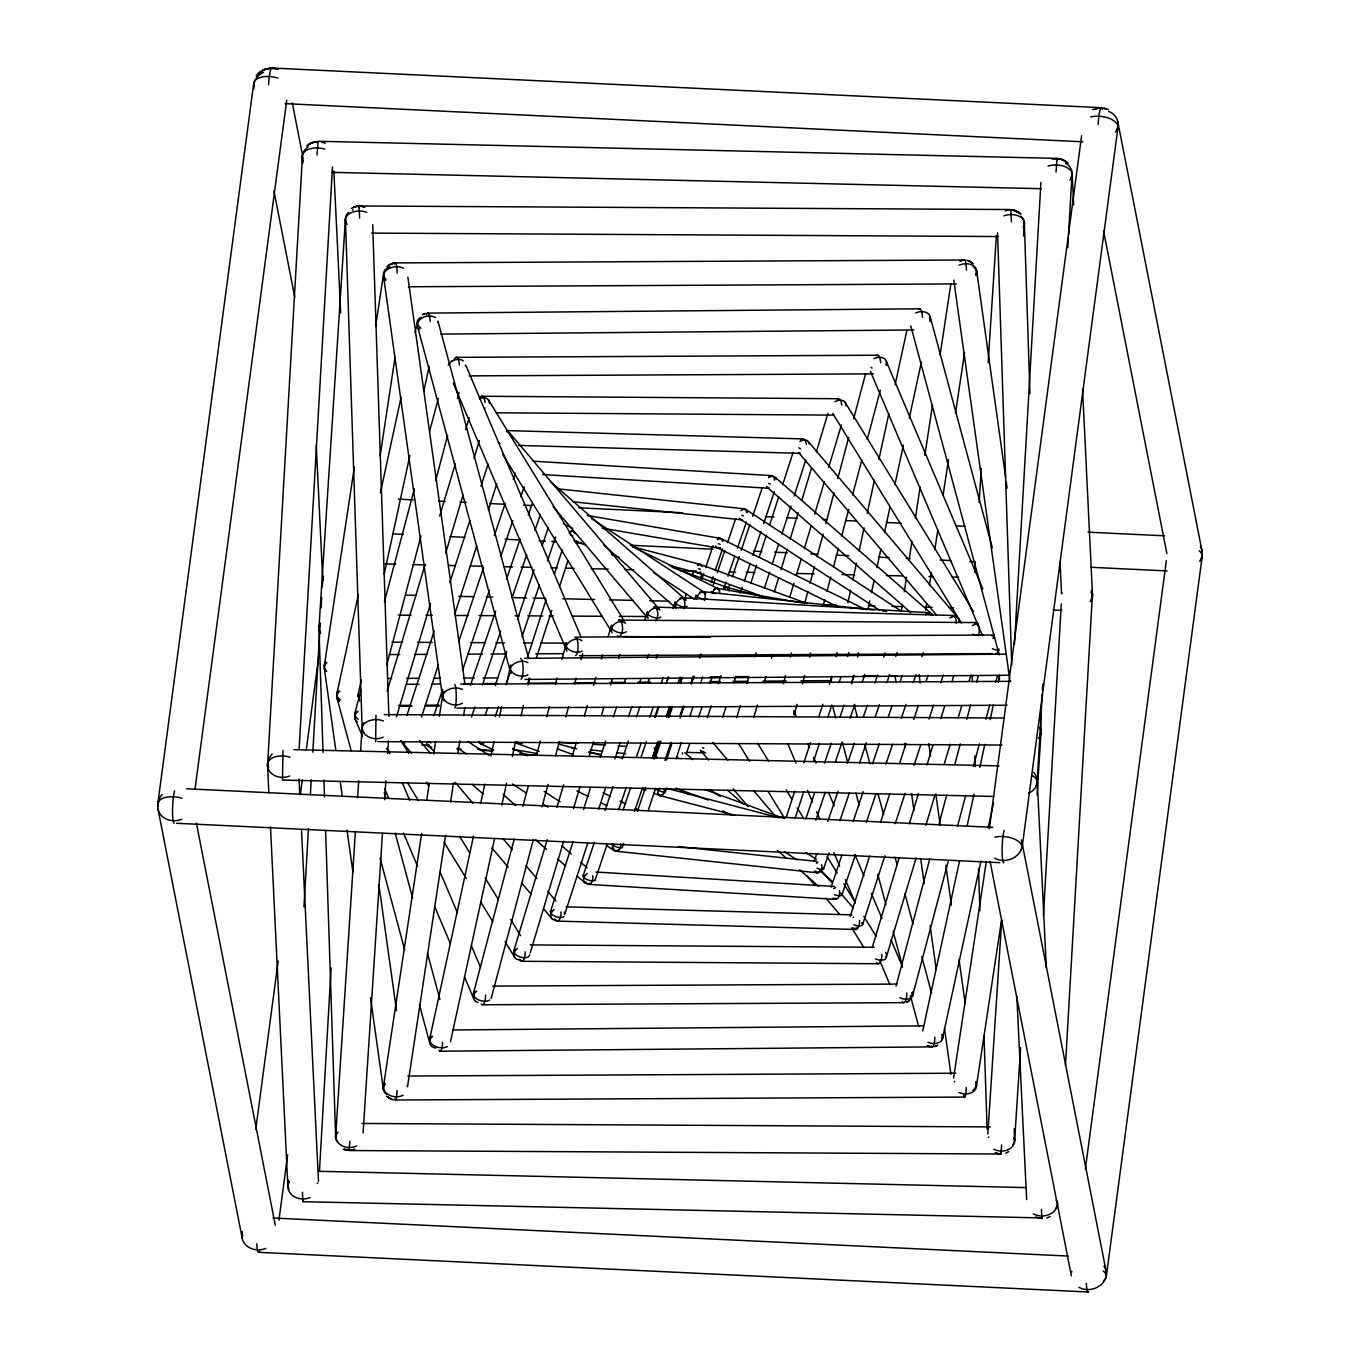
<?xml version="1.0" encoding="UTF-8"?>
<svg xmlns="http://www.w3.org/2000/svg" width="1360" height="1360" viewBox="0 0 1360 1360"><rect width="100%" height="100%" fill="white"/><g stroke="black" fill="none" stroke-linecap="round" stroke-linejoin="round"><path stroke-width="1.5" d="M302.447 1192.227L302.906 1201.679L1042.168 1217.931M1041.42 1209.278L1041.93 1218.713M349.809 1141.397L349.146 1150.526L1001.011 1154.028L1001.606 1144.967M317.016 155.091L318.121 141.27L1057.145 158.389L1063.027 159.749L1067.923 163.183M1056.006 172.142L1057.043 158.321L1057.383 159.902M267.597 764.983L302.413 156.944M299.098 749.632L332.469 167.008M287.946 1186.532L288.32 1180.191M303.96 906.882L308.465 828.495M310.403 794.597L311.253 779.756M312.817 752.216L320.229 622.982M321.079 608.158L321.691 597.567M322.286 586.959L322.779 578.493M319.464 1171.181L331.109 967.793M1014.458 644.317L1040.91 182.461M1037.221 781.507L1042.202 694.637M1042.44 690.404L1042.814 684.046M1067.804 247.605L1068.28 239.139M1068.535 234.906L1072.054 173.468M1043.426 915.45L1061.276 604.01M1065.475 1065.339L1092.403 595.017M345.406 219.3L318.92 628.133M355.402 831.47L335.631 1136.739M357.595 797.657L358.7 780.742M360.604 751.162L362.117 727.906M363.069 1132.897L382.466 833.357M974.559 572.39L975.256 561.799M979.098 502.486L981.291 468.588M988.142 362.678L996.387 235.586M1023.553 235.977L1024.369 223.261M1001.742 919.581L987.836 1134.002M1014.594 1140.7L1020.612 1047.693M384.642 799.748L385.866 780.827M387.634 753.508L388.45 740.911M1037 794.903L1041.08 731.867M358.768 207.264L359.04 205.904L359.635 218.229M282.948 750.516L282.489 780.062L993.854 796.467M303.314 1200.03L302.906 1201.679M157.811 803.624L253.708 83.368M195.041 788.851L286.739 100.181M255.731 1129.548L278.171 961.078M300.322 794.699L302.277 779.96M306.204 750.465L318.818 655.707M278.953 1220.09L287.657 1154.793M989.366 828.58L1081.608 135.711M1022.108 847.501L1118.005 127.245M1085.331 1169.26L1166.353 560.626M1106.292 1276.632L1202.189 556.376M383.35 1087.269L421.651 833.544M445.57 835.38L407.524 1086.742M450.619 801.822L453.475 782.935M457.895 753.576L459.799 740.979M463.59 715.802L464.865 707.421M901.459 610.623L902.411 604.333M904.315 591.753L906.525 577.065M909.058 560.286L911.897 541.399M915.382 518.33L920.125 486.863M948.498 459.442L943.109 495.04M955.451 413.287L964.631 352.444M324.292 665.992L354.382 466.905M375.615 326.485L383.537 274.091M380.137 455.889L395.029 357.391M426.734 800.054L429.267 783.292M433.704 753.984L435.608 741.421M439.416 716.295L442.595 695.368M924.868 455.413L932.484 405.161M940.1 354.909L950.895 283.73M925.65 610.198L926.602 603.925M929.458 585.072L931.362 572.509M934.864 549.491L937.72 530.638M953.581 1078.055L986.204 862.189M976.463 1085.909L1001.504 920.346M1010.667 210.12L1015.971 210.647L1020.935 214.098M429.607 1039.397L473.518 836.128M494.649 838.355L450.5 1041.76M501.823 805.137L506.583 783.071M512.363 756.364L515.457 741.982M521.101 715.87L523.345 705.483M527.833 684.726L529.227 678.3M336.787 694.127L358.377 594.456M380.392 492.83L401.098 397.188M415.021 332.945L417.724 320.484M357.663 696.609L361.284 679.864M384.2 574.09L409.853 455.6M423.776 391.357L429.199 366.316M480.658 803.267L484.84 784.057M490.926 756.024L494.037 741.642M499.392 716.992L501.619 706.724M506.464 684.437L510.527 665.754M830.807 681.632L831.725 677.348M836.196 656.71L837.097 652.562M847.892 602.718L850.612 590.138M852.839 579.887L856.46 563.142M859.129 550.817L864.11 527.85M867.221 513.434L874.446 480.08M878.917 459.442L888.845 413.627M895.118 384.693L906.831 330.582M851.717 683.859L853.519 675.563M857.548 656.999L858.466 652.715M867.884 609.246L869.72 600.797M871.488 592.62L874.208 580.04M876.877 567.715L880.957 548.896M884.527 532.406L889.95 507.365M894.863 484.653L903.448 445.06M909.262 418.2L921.434 361.998M922.726 1030.931L959.616 860.659M967.232 825.486L973.998 794.206M979.829 767.346L984.793 744.379M990.165 719.593L993.344 704.922M998.257 682.21L999.634 675.852M942.276 1039.516L980.968 860.948M988.125 827.849L993.548 802.791M355.028 712.606L361.012 690.013M384.438 601.732L414.375 488.801M429.624 431.307L438.328 398.463M386.648 665.397L420.954 536.044M435.659 480.607L447.627 435.438M457.436 398.48L459.068 392.326M473.688 992.375L514.267 839.035M522.92 806.361L528.343 785.978M536.469 755.412L540.26 741.149M546.754 716.686L549.457 706.503M555.407 684.08L557.039 677.96M561.918 659.617L566.236 643.314M542.045 806.939L547.995 784.448M555.577 755.82L559.351 741.506M565.845 716.975L568.548 706.758M574.515 684.267L576.13 678.13M581.009 659.719L582.624 653.599M491.147 998.546L533.375 839.596M783.377 683.808L785.553 675.597M790.449 657.118L791.537 653.004M804.61 603.721L807.874 591.413M810.05 583.202L814.402 566.763M817.122 556.512L823.123 533.919M825.843 523.651L834.003 492.847M837.811 478.482L848.708 437.41M853.604 418.931L865.589 373.762M794.308 714.629L797.028 704.361M802.468 683.825L804.644 675.614M809.54 657.135L810.628 653.021M823.157 605.812L824.789 599.641M826.965 591.43L830.773 577.065M833.51 566.797L838.406 548.318M841.67 535.993L848.742 509.303M852.567 494.938L861.815 460.02M867.255 439.501L880.328 390.218M896.036 986.153L929.798 858.857M939.046 823.956L946.679 795.209M954.839 764.405L960.279 743.869M966.824 719.236L970.632 704.871M976.616 682.278L978.248 676.124M912.407 996.438L948.345 860.931M957.61 826.03L965.77 795.226M973.386 766.479L979.387 743.903M985.915 719.253L989.723 704.888M995.707 682.295L997.356 676.141M387.141 691.237L425.102 564.485M445.655 553.129L463.131 494.785M473.96 458.558L479.383 440.453M513.706 951.303L547.196 839.664M556.937 807.194L563.635 784.856M572.152 756.449L576.419 742.237M584.324 715.853L587.367 705.704M593.453 685.406L595.901 677.28M601.375 659.022L602.582 654.959M608.073 636.684L611.116 626.535M530.247 952.816L563.72 841.177M573.461 808.707L580.159 786.386M589.288 755.939L593.555 741.727M601.46 715.343L603.908 707.217M610.606 684.896L612.425 678.81M618.511 658.512L619.735 654.449M736.61 717.723L740.265 705.551M746.963 683.23L748.799 677.144M754.885 656.846L756.092 652.783M774.367 591.889L778.617 577.677M781.065 569.568L787.151 549.27M790.194 539.121L798.099 512.737M801.754 500.548L811.495 468.078M816.374 451.843L827.934 413.27M753.763 717.213L757.418 705.041M764.099 682.72L765.935 676.617M771.409 658.359L772.633 654.296M789.684 597.465L793.934 583.253M796.365 575.144L801.244 558.909M804.287 548.76L810.985 526.422M814.64 514.25L824.381 481.78M828.631 467.568L841.415 424.949M872.202 947.665L898.977 858.347M909.33 823.854L918.459 793.407M926.993 764.983L933.079 744.685M940.984 718.301L944.639 706.129M951.949 681.768L953.768 675.682M886.295 957.304L916.13 857.837M925.871 825.367L935 794.92M944.129 764.473L950.215 744.175M958.137 717.791L961.775 705.619M969.085 681.258L970.921 675.172M439.688 515.95L455.311 463.913M465.596 429.709L469.217 417.656M396.474 716.839L430.559 603.415M406.946 715.309L434.214 630.887M449.786 582.641L469.931 520.336M480.964 486.149L488.104 464.049M421.498 717.009L438.396 664.751M454.614 614.499L476.697 546.159M488.393 509.966L496.825 483.837M546.074 599.845L527.306 657.781M554.472 573.886L562.224 549.916M527.816 684.471L529.754 678.47M536.214 658.495L551.752 610.555M550.358 911.982L573.087 841.636M583.474 809.472L590.614 787.355M600.355 757.214L605.557 741.132M613.343 717.009L616.59 706.962M624.376 682.839L625.685 678.81M644.504 620.517L647.105 612.476M564.927 913.699L587.656 843.336M598.689 809.166L605.829 787.049M614.924 758.914L620.109 742.832M628.558 716.703L631.805 706.656M639.591 682.533L640.9 678.504M647.394 658.41L648.686 654.381M691.152 684.097L693.736 676.107M699.567 658.138L700.859 654.143M656.863 789.973L665.091 792.71L666.434 788.698M676.124 758.727L681.292 742.764M689.707 716.788L692.937 706.809M707.37 717.774L711.246 705.755M718.352 683.723L720.936 675.716M750.703 583.525L756.568 565.369M759.186 557.294L766.36 535.109M769.624 525.011L778.753 496.757M782.68 484.653L793.118 452.37M722.687 717.247L725.951 707.166M733.771 682.941L735.726 676.889M764.405 588.183L769.573 572.169M772.174 564.162L778.634 544.136M781.864 534.123L790.908 506.09M794.138 496.077L805.766 460.02M850.187 916.368L869.669 856.052M880.702 821.882L889.797 793.747M899.538 763.589L906.032 743.495M913.818 719.372L918.374 705.296M926.16 681.173L928.098 675.155M862.801 924.103L884.884 855.746M895.271 823.582L905.012 793.441M914.107 765.289L920.601 745.195M929.033 719.066L933.589 704.99M940.729 682.89L943.33 674.849M559.521 586.585L567.953 560.609M684.403 599.59L686.358 593.538M692.24 575.382L693.549 571.336M655.469 717.315L658.733 707.217M666.587 683.009L668.542 676.957M700.57 578.085L701.879 574.039M666.536 760.019L671.721 744.039M680.136 718.063L684.029 706.078M700.689 682.839L702.644 676.838M786.233 817.309L794.733 791.078M803.879 762.824L810.424 742.645M818.924 716.414L822.834 704.31M829.379 684.131L831.997 676.056M795.209 817.989L803.709 791.758M813.518 761.498L819.4 743.325M827.9 717.094L831.827 704.99M839.018 682.805L840.973 676.736M847.518 656.557L848.827 652.528M433.993 715.241L442.68 689.384M458.711 641.648L483.565 567.698M494.377 535.551L505.189 503.387M513.281 479.264L515.321 473.246M462.485 670.429L489.447 590.206M500.803 556.393L512.839 520.591M520.846 496.723L524.195 486.778M485.129 715.53L487.815 707.523M495.21 685.542L506.617 651.576M517.361 619.599L534.106 569.721M542.147 545.768L548.182 527.816M495.193 716.669L498.542 706.707M505.92 684.743L510.612 670.786M521.985 636.854L539.444 584.919M547.519 560.932L555.577 536.945M582.998 876.18L594.354 842.367M605.047 810.526L613.071 786.658M622.421 758.812L628.439 740.911M636.531 716.822L639.914 706.775M648.023 682.652L649.366 678.64M656.132 658.529L657.475 654.517M673.013 608.294L675.036 602.259M595.187 879.852L607.342 843.676M618.834 809.506L626.263 787.389M636.395 757.248L641.138 743.189M649.825 717.332L653.157 707.37M661.181 683.502L663.187 677.535M701.726 579.581L703.732 573.597M705.738 567.596L713.116 545.632M652.12 758.438L657.492 742.458M666.196 716.499L669.562 706.503M711.144 582.692L713.167 576.708M715.173 570.724L722.551 548.743M637.449 811.257L645.507 787.287M655.554 757.333L660.926 741.353M668.984 717.4L672.333 707.404M680.374 683.451L682.397 677.45M648.21 810.373L655.605 788.409M664.989 760.444L671.024 742.475M679.745 716.516L683.094 706.537M691.152 682.567L693.158 676.583M728.331 588.676L729.674 584.664M732.377 576.623L739.143 556.529M741.166 550.494L749.955 524.365M752.658 516.324L762.11 488.189M686.307 753.712L689.69 743.665M698.462 717.536L701.845 707.489M709.954 683.383L711.977 677.348M740.248 593.232L742.254 587.265M744.26 581.298L750.278 563.397M752.947 555.441L760.971 531.556M763.64 523.6L774.333 491.776M805.749 819.077L814.47 793.118M824.534 763.164L831.249 743.189M839.97 717.23L843.999 705.245M851.377 683.281L854.046 675.291M815.847 820.199L825.248 792.234M835.312 762.28L842.01 742.305M850.068 718.352L854.76 704.378M862.138 682.397L864.824 674.407M831.13 887.145L841.823 855.321M853.179 821.508L863.192 791.673M872.559 763.827L879.274 743.835M888.063 717.706L892.109 705.636M900.218 681.53L902.241 675.495M841.976 894.795L855.491 854.607M866.303 822.443L875.772 794.308M885.904 764.167L892.602 744.209M901.289 718.352L905.964 704.429M913.308 682.55L915.994 674.594M921.995 656.693L923.338 652.715M470.407 685.355L495.669 611.116M506.549 579.088L520.149 539.07M528.326 515.066L532.406 503.064M471.529 716.975L474.929 706.979M482.409 684.964L500.786 630.938M512.38 596.853L526.711 554.71M534.905 530.621L540.362 514.573M623.169 809.812L630.666 787.746M640.917 757.639L646.374 741.591M654.568 717.502L657.968 707.506M666.128 683.485L668.168 677.484M694.705 599.454L696.065 595.442M623.628 843.387L622.268 847.382A5.627 1.36 18.8 0 1 616.624 846.991A5.627 1.36 18.8 0 1 611.575 843.846M634.508 811.376L642.668 787.355M652.885 757.35L658.325 741.336M666.502 717.298L669.902 707.268M678.096 683.196L680.153 677.161M653.922 759.084L660.059 741.03M668.253 716.941L671.67 706.911M679.847 682.839L681.224 678.81M713.252 584.647L715.292 578.646M717.332 572.645L724.812 550.63M727.532 542.623L735.692 518.619M665.975 758.557L671.415 742.543M680.272 716.533L683.672 706.52M691.832 682.516L693.872 676.515M725.917 582.284L723.86 588.319A4.386 3.417 -75.3 0 1 727.26 587.503A4.386 3.417 -75.3 0 1 729.181 590.886M727.957 576.266L734.791 556.206M737.511 548.182L746.385 522.087M814.181 861.492L816.901 853.468M827.815 821.406L838.032 791.35M847.569 763.3L854.386 743.257M863.243 717.196L867.34 705.177M874.837 683.128L877.557 675.121M883.694 657.084L885.054 653.072M823.514 868.955L828.971 852.924M839.868 820.862L849.405 792.795M859.639 762.739L866.456 742.696M875.313 716.652L879.393 704.633M886.89 682.584L889.627 674.56M895.747 656.523L897.124 652.528M711.28 591.702L715.207 593.64M375.683 741.642L375.972 715.258M268.753 758.693L272.136 753.933M159.273 798.473L162.112 794.478M1001.011 1154.028L1000.654 1152.583M256.343 76.024C261.103 69.105 270.436 66.538 278.205 69.513M307.02 146.268L309.842 143.463L317.186 141.508M256.445 75.854L260.712 71.893M907.29 1001.929L910.078 999.889M386.886 266.509L390.677 263.908L395.25 262.922L964.512 259.998M387.94 265.642L393.55 263.058M307.173 145.639L312.273 142.443L318.308 142.035M258.961 72.896L264.605 69.496L271.796 68L1101.379 107.695L1108.349 109.514M654.925 758.54L656.149 757.809M422.586 314.772L424.49 313.65M935.51 1046.35L937.414 1045.228M351.271 208.369L357.731 206.04M1005.856 1153.195L1008.729 1151.631M389.266 264.86L394.179 262.973M992.086 636.191L993.769 635.324M906.627 1002.184L908.922 1001.045M308.805 144.245L314.517 141.882M1046.877 1217.948L1050.158 1216.537M422.552 314.466L425.255 313.395M934.745 1046.605L937.448 1045.534M353.515 207.4L356.864 206.193M1005.312 210.97L1008.678 209.763M351.322 1150.237L354.688 1149.03M262.956 69.955L269.756 68.306M1092.539 109.667L1099.339 108.018M959.701 261.069L962.812 260.134M960.5 260.899L963.458 260.049M1005.958 210.375L1009.528 209.61M350.472 1150.39L354.042 1149.625M353.77 207.026L358.989 205.972L1010.803 209.542L1011.432 221.799M1052.113 159.086L1060.409 158.95L1066.835 162.214M1095.565 108.647L1101.821 107.882M427.482 313.123L919.717 308.805M440.708 334.101L913.852 329.97M524.535 658.359L1006.162 654.143M525.028 679.456L1008.78 675.223M406.385 684.301L419.118 684.182M431.851 684.08L440.334 683.995M463.675 683.791L472.158 683.723M482.766 683.621L497.624 683.502M527.323 683.23L557.022 682.975M574.005 682.822L595.221 682.635M610.079 682.516L624.92 682.38M637.653 682.278L650.386 682.159M709.784 681.632L720.392 681.547M733.125 681.428L747.983 681.309M762.841 681.173L786.165 680.969M801.023 680.833L830.722 680.578M398.395 705.466L411.128 705.347M425.986 705.228L438.702 705.109M452.523 1029.979L923.542 1025.848M440.283 1051.195L932.518 1046.877M408.391 286.756L956.42 283.934M456.161 357.34L877.421 355.232M469.183 375.887L873.511 373.864M576.929 637.092L993.956 635.001M389.113 654.568L399.738 654.5M414.613 654.432L427.346 654.364M467.704 654.16L482.579 654.075M491.079 654.041L505.954 653.956M535.687 653.803L563.295 653.667M579.377 655.707L992.171 653.633M387.396 678.47L391.646 678.453M406.521 678.368L419.254 678.3M434.129 678.232L440.504 678.198M463.862 678.079L474.487 678.028M482.987 677.977L497.845 677.892M710.26 676.804L720.885 676.753M735.76 676.668L748.493 676.617M863.209 676.022L878.067 675.937M888.692 675.886L897.192 675.852M460.683 684.165L1010.837 681.343M399.381 706.214L412.012 706.146M424.626 706.078L439.365 706.01M456.841 708.084L1006.995 705.245M492.83 986.102L897.158 984.079M482.579 1004.768L903.839 1002.66M407.813 1076.032L955.842 1073.227M395.488 1100.002L964.75 1097.078M371.671 233.104L998.07 236.538M398.327 615.162L411.077 615.23M425.935 615.298L432.31 615.332M455.651 615.468L468.401 615.536M479.009 615.604L493.867 615.672M515.1 615.791L519.35 615.825M527.85 615.859L542.708 615.944M549.083 615.978L553.316 615.995M572.424 616.114L602.157 616.267M619.14 616.369L646.748 616.522M391.935 642.192L402.56 642.243M417.418 642.328L432.276 642.413M470.492 642.617L485.35 642.702M495.975 642.753L504.458 642.804M523.566 642.906L532.066 642.957M540.566 643.008L566.032 643.144M384.2 714.612L1004.156 718.012M377.808 741.642L1002.014 745.059M361.964 1123.462L990.42 1126.913M481.678 396.253L838.338 398.718M496.366 412.794L834.088 415.123M619.089 620.092L975.749 622.557M623.305 636.565L710.362 637.16M530.162 944.911L874.089 947.274M521.662 961.282L878.322 963.747M332.18 172.346L1041.42 188.7M385.254 563.975L395.862 564.213M412.862 564.621L425.595 564.91M448.953 565.437L455.328 565.59M470.186 565.93L482.936 566.236M504.169 566.712L512.669 566.916M521.152 567.103L531.777 567.358M550.885 567.8L557.26 567.936M565.743 568.14L574.243 568.327M591.226 568.718L608.226 569.109M625.209 569.517L633.709 569.704M680.425 570.775L695.283 571.132M729.266 571.914L735.624 572.05M746.249 572.305L754.749 572.492M797.215 573.478L814.198 573.869M841.806 574.498L854.539 574.804M886.397 575.535L903.38 575.926M928.863 576.504L933.113 576.606M952.221 577.048L958.596 577.201M405.62 595.136L416.245 595.374M458.711 596.36L473.569 596.7M486.319 596.989L492.694 597.142M511.802 597.584L526.66 597.924M533.035 598.06L545.768 598.366M562.768 598.757L594.609 599.488M609.484 599.828L632.842 600.372M649.825 600.763L668.933 601.205M823.956 604.775L836.689 605.064M868.547 605.812L874.922 605.948M891.905 606.339L902.53 606.594M925.888 607.121L932.246 607.274M949.246 607.665L953.496 607.767M1053.286 610.062L1061.786 610.266M293.964 749.649L998.971 765.901M318.58 1171.283L1025.695 1187.586M506.515 430.576L802.927 438.906M518.738 445.417L800.326 453.339M654.296 607.104L952.833 615.485M421.906 744.923L428.213 745.093M686.8 752.369L705.704 752.896M565.947 906.848L851.87 914.872M557.073 921.094L855.61 929.475M285.175 103.632L1082.934 141.797M398.412 499.154L413.27 499.868M438.719 501.092L445.094 501.398M459.935 502.095L466.31 502.401M489.651 503.523L504.492 504.237M523.6 505.155L532.083 505.546M578.765 507.79L682.72 512.771M765.476 516.715L773.959 517.123M786.692 517.735L797.3 518.245M822.749 519.469L826.999 519.673M846.09 520.574L856.698 521.084M886.414 522.512L901.255 523.226M956.42 525.861L964.903 526.269M1087.966 532.151L1164.347 535.806M392.7 533.868L403.308 534.378M449.99 536.605L464.848 537.319M505.155 539.24L520.013 539.954M539.104 540.872L545.462 541.178M551.837 541.484L556.07 541.688M575.178 542.606L581.536 542.895M630.343 545.241L713.082 549.202M753.389 551.123L761.889 551.531M774.605 552.143L787.338 552.755M810.679 553.877L817.054 554.183M836.145 555.084L848.878 555.696M878.577 557.124L889.185 557.634M906.151 558.433L910.401 558.637M940.1 560.065L950.708 560.575M969.816 561.493L974.049 561.697M1090.754 567.273L1167.135 570.928M186.507 788.766L992.749 827.356M176.562 823.276L999.77 862.665M272.816 1217.999L1068.467 1256.079M258.621 1252.305L1088.204 1292M533.035 461.176L771.392 475.626M542.606 474.555L768.315 488.223M681.632 597.72L928.421 612.68M559.113 742.254L578.102 743.393M592.858 744.294L605.523 745.059M618.171 745.824L626.62 746.334M654.041 748L658.257 748.255M456.892 748.85L461.108 749.105M480.097 750.261L492.745 751.026M595.901 872.032L834.258 886.465M588.608 884.374L835.397 899.334M557.209 488.767L743.818 508.759M572.611 501.738L742.356 519.928M702.151 591.583L874.038 610.011M882.436 610.895L886.618 611.354M571.268 747.813L575.45 748.255M590.138 749.836L602.701 751.179M617.389 752.743L625.77 753.644M653.021 756.568L657.22 757.01M477.564 749.105L492.235 750.669M519.503 753.593L536.265 755.378M678.436 846.6L816.799 861.407M616.182 851.241L817.445 872.814M587.452 515.508L720.12 538.322M602.327 528.139L718.25 548.08M716.89 588.268L803.726 603.194M589.05 752.352L601.477 754.494M615.978 756.993L622.2 758.064M512.601 749.292L537.455 753.559M1058.284 158.712L1063.571 160.055L1067.77 162.979M1035.419 1216.979L1040.689 1218.322M632.111 546.618L700.111 564.417M574.464 540.566L578.459 541.62M669.222 565.386L697.935 572.9M726.801 587.333L767.261 597.924M558.518 744.056L576.725 748.816M588.863 751.995L601.001 755.174M515.865 741.948L521.934 743.529M666.111 788.154L779.416 817.836M659.889 795.583L734.74 815.184M1012.418 209.661L1020.561 213.843M360.604 206.074L364.157 207.111M995.843 1152.889L999.396 1153.926M347.582 1150.339L344.046 1149.319L348.925 1149.778M720.12 544.238L718.437 543.694M700.434 569.313L698.394 568.667M572.985 535.942L570.639 535.194M1013.268 209.746L1018.98 212.534M361.471 206.176L364.786 207.213M995.214 1152.787L998.529 1153.824M343.417 1149.217L346.732 1150.254M966.739 260.134L972.315 262.922M393.261 1099.866L387.685 1097.078M321.419 141.916L325.176 143.208M927.316 1045.67L930.036 1046.639M700.315 564.485L807.024 603.449M697.731 572.832L764.915 597.363M672.01 567.324L726.988 587.401A4.386 2.737 -69.9 0 1 728.671 590.393M574.209 540.889L585.99 545.19M611.507 554.506L619.361 557.379M704.752 789.514L783.802 818.38M676.481 788.477L708.101 800.02M557.532 748.918L573.342 754.698M515.44 742.832L539.155 751.502M641.903 789.021L645.847 790.466M653.752 793.356L659.685 795.515M1104.405 108.256L1106.683 109.106M274.805 68.561L277.1 69.394M927.316 1045.483L929.288 1046.316M717.349 547.791L838.355 607.07M721.004 538.594L866.286 609.909M632.944 546.89L717.774 588.54A4.964 3.604 -80.2 0 1 719.542 593.538M563.295 523.702L572.713 528.326M676.158 788.12L689.35 794.597M723.282 811.257L730.83 814.946M512.567 748.34L527.646 755.752M603.058 792.778L610.606 796.467M620.024 801.108L625.685 803.879M635.12 808.503L638.877 810.356M480.624 743.665L493.816 750.142M576.776 790.857L588.081 796.416M601.29 802.893L606.934 805.664M969.017 260.933L973.403 263.755M390.983 1099.067L386.597 1096.245M722.534 811.002L727.855 814.453M709.767 789.599L720.358 796.518M746.555 509.932L900.83 610.844M739.619 518.738L879.699 610.385M591.413 518.534L704.888 592.773M653.616 572.577L694.399 599.267M805.97 852.55L816.408 859.401M467.891 741.506L489.175 755.412M544.136 791.384L560.099 801.822M457.402 748L466.276 753.797M512.38 783.955L526.558 793.237M542.521 803.675L547.842 807.16M606.339 845.427L613.445 850.068M784.567 851.768L796.977 859.945M969.034 260.831L971.023 262.174M388.977 1097.826L390.966 1099.169M819.672 870.468L832.371 881.467M775.319 477.377L932.348 614.431M766.496 486.608L910.826 612.595M550.732 481.797L685.542 599.488M603.772 545.02L675.138 607.325M777.223 850.221L786.794 858.585M799.561 869.72L818.703 886.431M503.098 794.478L515.78 805.562M561.782 845.699L571.302 854.012M580.822 862.325L587.163 867.85M427.652 745.569L433.993 751.111M472.073 784.329L483.174 794.019M535.517 839.698L546.618 849.405M557.719 859.095L565.641 866.014M576.759 875.704L584.681 882.623M684.862 752.675L692.784 759.645M727.651 790.296L743.512 804.236M808.163 441.422L958.069 618.001M798.575 452.506L936.207 614.635M509.626 433.024L659.549 609.603M553.18 506.702L647.224 617.474M712.776 742.526L727.77 760.189M753.661 790.687L775.472 816.374M821.797 870.944L831.351 882.181M840.888 893.418L853.145 907.868M700.451 750.397L708.628 760.036M733.159 788.919L748.153 806.582M806.752 875.619L814.929 885.241M825.843 898.076L839.46 914.141M419.696 740.554L430.593 753.389M455.124 782.289L472.855 803.165M502.826 838.474L512.363 849.711M525.997 865.759L536.894 878.611M547.808 891.446L555.985 901.085M401.931 741.999L411.468 753.236M491.878 847.96L508.232 867.221M521.849 883.269L531.386 894.506M543.66 908.956L551.837 918.578M1033.787 772.361L1035.453 775.064M973.505 611.524L845.002 402.169M832.745 413.474L961.35 622.948M827.135 856.664L837.148 872.95M843.829 883.813L854.964 901.901M863.855 916.385L876.095 936.292M738.633 743.58L749.598 761.413M768.247 791.724L784.686 818.482M488.342 399.704L624.648 621.741M502.69 454.376L611.286 631.278M400.911 740.707L408.663 753.338M426.394 782.221L428.621 785.842M459.646 836.383L469.608 852.635M485.129 877.897L498.423 899.572M510.612 919.428L520.591 935.663M386.444 748.442L388.671 752.046M407.507 782.731L418.591 800.785M444.074 842.299L466.242 878.407M480.641 901.867L492.83 921.74M505.019 941.596L514.998 957.831M757.537 743.121L768.57 761.141M786.216 789.956L791.741 798.966M797.249 807.959L803.879 818.771M851.819 927.911L863.94 947.699M886.414 361.624L982.821 588.931M870.417 371.331L982.464 635.562M793.849 710.668L796.314 716.499M807.857 743.699L809.506 747.592M813.62 757.299L816.102 763.13M828.461 792.268L834.224 805.868M854.828 854.437L863.889 875.823M871.301 893.299L882.011 918.561M891.072 939.93L902.615 967.13M787.729 743.699L795.974 763.13M807.517 790.33L812.447 801.992M816.578 811.699L819.876 819.468M833.884 852.499L839.647 866.099M845.41 879.699L855.304 903.006M880.022 961.299L889.916 984.606M465.97 365.67L581.332 637.67M453.271 383.163L566.151 649.332M388.246 749.7L389.895 753.576M402.254 782.731L409.666 800.207M440.147 872.1L457.453 912.9M471.461 945.914L480.522 967.3M354.943 718.607L362.355 736.083M384.608 788.545L388.722 798.269M403.546 833.238L417.554 866.269M434.86 907.052L450.517 943.976M464.525 977.007L473.586 998.376M930.24 316.88L992.29 547.757M910.792 325.924L999.209 654.857M854.097 704.82L857.378 717.009M865.028 745.45L869.941 763.725M878.118 794.189L883.575 814.504M895.05 857.157L897.226 865.283M904.876 893.707L913.07 924.171M921.791 956.675L931.617 993.225M832.473 705.721L835.737 717.893M842.299 742.271L847.756 762.586M855.933 793.05L859.214 805.239M877.778 874.293L885.972 904.757M893.061 931.158L901.799 963.662M910.537 996.149L918.714 1026.613M438.005 321.198L528.632 658.342M417.452 326.145L510.272 671.415M358.054 694.926L359.686 701.012M384.251 792.404L385.883 798.507M395.165 833.034L412.641 898.025M427.38 952.867L439.943 999.583M336.957 697.833L351.152 750.652M380.086 858.296L404.651 949.688M419.39 1004.53L429.76 1043.12M885.819 952.306L886.346 954.329M1117.784 121.72L1201.985 550.851M1103.521 230.673L1166.863 553.554M1021.904 841.993L1106.088 1271.107M990.063 861.356L1071.391 1275.901M292.281 102.85L302.515 154.938M273.938 190.961L294.78 297.211M196.401 823.106L275.281 1225.156M158.015 809.149L242.216 1238.28M976.548 270.062L1005.652 477.547M1006.23 481.746L1007.114 488.019M953.768 280.126L1009.902 680.442M919.088 674.543L920.261 682.924M928.778 743.699L930.546 756.279M935.833 794.002L940.236 825.435M945.829 865.266L951.405 905.08M959.038 959.565L965.209 1003.578M895.118 676.226L896.002 682.516M904.519 743.291L905.114 747.49M911.574 793.594L913.92 810.356M920.686 858.568L924.205 883.711M930.087 925.633L936.258 969.646M944.486 1028.33L950.946 1074.434M407.881 277.168L464.882 683.774M383.622 276.777L442.68 698.037M378.896 884.952L396.542 1010.701M324.377 668.678L335.835 750.414M340.255 781.847L342.312 796.518M347.004 830.059L352.886 871.981M370.515 997.73L383.452 1089.938M564.298 912.101L564.519 914.192M1072.122 173.213L1073.669 204.986M1082.56 389.283L1092.488 594.762M1060.035 561.884L1061.565 593.657M1037.306 781.252L1046.316 967.674M1016.821 996.234L1026.647 1199.588M333.863 171.003L340.714 312.936M302.328 157.182L302.634 163.54M316.251 445.281L322.694 578.748M299.047 779.042L299.761 793.883M301.495 829.889L318.478 1181.534M267.512 765.238L268.838 792.778M270.47 826.676L287.878 1186.787M1024.301 221.918L1029.945 393.567M1040.451 713.558L1041.012 730.507M997.543 232.713L1011.755 665.023M999.277 675.24L999.43 679.473M1014.186 1128.749L1014.526 1139.34M972.179 675.444L972.4 681.802M974.831 755.973L975.171 766.564M978.52 868.292L979.914 910.673M984.011 1035.708L987.088 1128.953M372.708 224.689L388.858 716.346M345.474 220.66L362.185 729.266M318.988 629.493L323.034 752.403M323.935 779.943L324.496 796.909M325.601 830.807L335.699 1138.082M1103.98 1266.211A17.493 14.926 -11.1 0 1 1100.699 1284.996A17.493 14.926 -11.1 0 1 1078.905 1287.325M1088.765 1291.524A17.493 2.533 -87.4 0 1 1086.351 1283.33M1103.266 1270.988A17.493 8.755 7.6 0 1 1103.827 1280.559M1071.595 1272.45A17.493 8.755 7.6 0 1 1071.867 1271.226M1021.309 839.936A17.493 14.926 -11.1 0 1 1015.07 856.97A17.493 14.926 -11.1 0 1 994.721 858.194M994.925 837.182A17.493 8.755 7.6 0 1 1015.733 839.681A17.493 8.755 7.6 0 1 1020.765 850.425M1003.833 862.869A17.493 2.533 -87.4 0 1 1002.099 849.694A17.493 2.533 -87.4 0 1 1004.105 830.484M265.88 1248.412A17.493 14.926 -11.1 0 1 248.336 1247.018A17.493 14.926 -11.1 0 1 242.267 1232.942M242.845 1235.934A17.493 8.755 7.6 0 1 242.284 1231.531M259.573 1251.064A17.493 2.533 -87.4 0 1 256.768 1243.737M181.696 819.281A17.493 14.926 -11.1 0 1 162.333 816.51A17.493 14.926 -11.1 0 1 159.664 799.697M158.304 806.174A17.493 8.755 7.6 0 1 163.863 797.895A17.493 8.755 7.6 0 1 181.917 798.269M174.25 823.174A17.493 2.533 -87.3 0 1 172.516 810.101A17.493 2.533 -87.3 0 1 174.556 790.772M253.912 88.893A17.493 14.926 -11.1 0 1 263.398 72.386M254.541 86.547A17.493 8.755 7.6 0 1 259.301 77.809A17.493 8.755 7.6 0 1 277.797 78.013M268.566 84.796A17.493 2.516 -87.2 0 1 272.646 68.833M1200.455 546.873A17.493 14.926 -11.1 0 1 1199.724 561.272M1199.163 550.732A17.493 8.755 7.6 0 1 1200.846 559.3M1108.553 111.384A17.493 14.926 -11.1 0 1 1115.54 132.141M1090.822 116.909A17.493 8.755 7.6 0 1 1111.63 119.425A17.493 8.755 7.6 0 1 1116.645 130.169M1098.149 124.508A17.493 2.516 -87.2 0 1 1102.518 109.48M1057.553 1204.62A15.419 12.665 -2.8 0 1 1033.277 1213.766M1035.776 776.05A15.419 12.665 -2.8 0 1 1028.585 793.084M309.978 1197.582A15.419 12.665 -2.8 0 1 292.621 1195.593A15.419 12.665 -2.8 0 1 289.136 1181.483M289.612 776.033A15.419 12.665 -2.8 0 1 271.864 773.738A15.419 12.665 -2.8 0 1 269.246 759.101M322.898 580.533A15.419 12.665 -2.8 0 1 322.983 576.028A15.419 8.755 3.3 0 0 322.915 579.122M303.416 161.585A15.419 12.665 -2.8 0 1 308.244 146.846M1091.4 590.376A15.419 12.665 -2.8 0 1 1090.227 601.681M1065.696 163.285A15.419 12.665 -2.8 0 1 1069.861 180.132M1031.679 775.37A15.419 8.755 3.3 0 1 1035.606 786.301M1048.067 166.141A15.419 8.755 3.3 0 1 1066.495 167.331A15.419 8.755 3.3 0 1 1070.898 177.701M302.787 158.185A15.419 8.755 3.3 0 1 308.193 149.43A15.419 8.755 3.3 0 1 324.768 149.158M268.634 767.448A15.419 8.755 3.3 0 1 272.527 757.86A15.419 8.755 3.3 0 1 289.935 757.197M1056.091 1200.013A15.419 8.755 3.3 0 1 1055.972 1207.85M1090.924 591.957A15.419 8.755 3.3 0 1 1091.247 599.25M1061.786 593.657A15.419 8.755 3.3 0 1 1061.956 593.045M289 1188.997A15.419 8.755 3.3 0 1 289.102 1182.299M317.118 1182.962A15.419 8.755 3.3 0 1 317.56 1183.557M1013.999 1137.708A13.6 10.574 3.7 0 1 1009.307 1149.098A13.6 10.574 3.7 0 1 993.837 1149.302M1039.771 727.447A13.6 10.574 3.7 0 1 1038.479 738.174M356.711 1145.953A13.6 10.574 3.7 0 1 340.459 1144.814A13.6 10.574 3.7 0 1 336.787 1132.353M383.197 737.12A13.6 10.574 3.7 0 1 366.571 735.726A13.6 10.574 3.7 0 1 363.681 722.857M320.671 633.233A13.6 10.574 3.7 0 1 320.076 623.747M347.157 224.4A13.6 10.574 3.7 0 1 348.602 212.415M352.308 210.103A13.6 10.574 3.7 0 1 353.175 209.78M1020.935 216.274A13.6 10.574 3.7 0 1 1023.213 227.647M1039.669 727.634A13.6 8.517 -1.9 0 1 1039.635 735.25M1003.884 215.883A13.6 8.517 -1.9 0 1 1019.711 216.478A13.6 8.517 -1.9 0 1 1023.332 226.1M346.086 222.428A13.6 8.517 -1.9 0 1 350.863 212.84A13.6 8.517 -1.9 0 1 366.758 212.364M363.987 732.666A13.6 8.517 -1.9 0 1 366.452 722.041A13.6 8.517 -1.9 0 1 383.469 720.97M1013.914 1137.572A13.6 8.517 -1.9 0 1 1012.69 1144.627M988.465 1137.47A13.6 8.517 -1.9 0 1 988.873 1136.909M320.331 632.366A13.6 8.517 -1.9 0 1 320.365 624.75M338.028 1141.992A13.6 8.517 -1.9 0 1 338.062 1132.285M975.698 1082.798A11.985 8.687 8.6 0 1 972.417 1092.25A11.985 8.687 8.6 0 1 958.902 1092.42M403.155 1095.174A11.985 8.687 8.6 0 1 387.855 1094.358A11.985 8.687 8.6 0 1 384.778 1083.172M462.383 703.273A11.985 8.687 8.6 0 1 447.1 702.457A11.985 8.687 8.6 0 1 444.006 691.271M326.723 671.398A11.985 8.687 8.6 0 1 325.72 661.912M385.951 279.48A11.985 8.687 8.6 0 1 389.674 266.832M973.097 266.322A11.985 8.687 8.6 0 1 975.919 275.74M959.208 265.166A11.985 8.075 -8 0 1 972.706 265.319A11.985 8.075 -8 0 1 975.8 274.091M454.818 684.403A11.985 1.734 89.7 0 1 456.263 696.456A11.985 1.734 89.7 0 1 454.835 707.999M385.764 280.347A11.985 8.075 -8 0 1 387.498 269.433A11.985 8.075 -8 0 1 403.444 268.243M443.938 700.689A11.985 8.075 -8 0 1 447.219 690.285A11.985 8.075 -8 0 1 462.502 689.52M964.155 260.474A11.985 1.734 89.7 0 1 966.433 270.13M394.655 264.027A11.985 1.734 89.7 0 1 397.171 273.054M975.8 1081.591A11.985 8.075 -8 0 1 972.808 1090.346M954.193 1081.88A11.985 8.075 -8 0 1 954.652 1081.353M397.001 1090.482A11.985 1.734 89.7 0 1 394.621 1098.999M966.263 1087.558A11.985 1.734 89.7 0 1 963.679 1095.259M325.635 671.33A11.985 8.075 -8 0 1 326.808 662.507M386.682 1094.324A11.985 8.075 -8 0 1 385.373 1084.277M406.98 1085.586A11.985 8.075 -8 0 1 407.116 1086.147M941.766 1034.518A10.574 7.004 12.2 0 1 939.641 1042.219A10.574 7.004 12.2 0 1 927.928 1042.253M1009.834 671.075A10.574 7.004 12.2 0 1 1008.44 670.565M447.406 1046.537A10.574 7.004 12.2 0 1 433.789 1045.568A10.574 7.004 12.2 0 1 430.882 1036.15M527.918 674.832A10.574 7.004 12.2 0 1 514.59 674.05A10.574 7.004 12.2 0 1 511.037 664.87M340.391 699.907A10.574 7.004 12.2 0 1 338.062 690.88M420.903 328.219A10.574 7.004 12.2 0 1 421.481 317.254M929.458 317.543A10.574 7.004 12.2 0 1 930.291 321.606M915.569 313.021A10.574 7.497 -15 0 1 926.976 312.834A10.574 7.497 -15 0 1 929.73 320.705M520.659 658.41A10.574 2.55 89.5 0 1 523.09 668.287A10.574 2.55 89.5 0 1 521.152 679.286M438.09 321.725A10.574 7.497 -15 0 1 438.107 322.813M419.458 329.358A10.574 7.497 -15 0 1 421.141 318.631A10.574 7.497 -15 0 1 435.523 317.628M511.122 673.387A10.574 7.497 -15 0 1 514.539 663.493A10.574 7.497 -15 0 1 527.816 662.575M919.003 309.434A10.574 2.55 89.5 0 1 922.454 317.203M426.292 314.738A10.574 2.55 89.5 0 1 430.219 321.521M942.633 1034.382A10.574 7.497 -15 0 1 941.766 1038.207M442.578 1042.236A10.574 2.55 89.5 0 1 439.025 1050.209M934.83 1037.17A10.574 2.55 89.5 0 1 931.26 1045.908M339.439 701.42A10.574 7.497 -15 0 1 339.813 690.965M435.795 1048.152A10.574 7.497 -15 0 1 432.616 1036.252M911.999 992.46A9.316 5.508 14.9 0 1 910.078 998.444A9.316 5.508 14.9 0 1 899.844 997.798M998.75 650.131A9.316 5.508 14.9 0 1 992.392 648.754M489.685 1000.076A9.316 5.508 14.9 0 1 477.173 999.175A9.316 5.508 14.9 0 1 474.776 991.1M491.538 997.033A9.316 5.508 14.9 0 1 491.504 997.424M582.233 651.032A9.316 5.508 14.9 0 1 570.554 650.59A9.316 5.508 14.9 0 1 566.457 642.974M358.258 719.236A9.316 5.508 14.9 0 1 356.116 711.331M451.435 361.08A9.316 5.508 14.9 0 1 451.996 360.961M793.594 713.099A9.316 5.508 14.9 0 1 794.121 714.748M872.083 368.084A9.316 5.508 14.9 0 1 871.097 367.387M886.142 364.055A9.316 5.508 14.9 0 1 886.618 365.296M992.715 638.418A9.316 6.834 -23 0 1 994.551 637.636M874.055 358.649A9.316 6.834 -23 0 1 883.626 358.207A9.316 6.834 -23 0 1 886.142 365.177M574.804 637.109A9.316 3.128 89.7 0 1 578.085 645.388A9.316 3.128 89.7 0 1 575.586 655.571M995.741 653.48A9.316 3.128 89.7 0 1 995.52 653.344M998.954 649.026A9.316 3.128 89.7 0 1 996.846 653.48M465.307 365.211A9.316 6.834 -23 0 1 465.273 365.721M448.239 364.99A9.316 6.834 -23 0 1 463.25 360.893M566.984 651.083A9.316 6.834 -23 0 1 570.027 641.376A9.316 6.834 -23 0 1 581.91 640.662M876.537 355.708A9.316 3.128 89.7 0 1 880.668 362.848M454.155 359.856A9.316 3.128 89.7 0 1 457.266 357.799A9.316 3.128 89.7 0 1 459.391 364.956M912.662 991.933A9.316 6.834 -23 0 1 910.316 996.948M794.002 712.164A9.316 6.834 -23 0 1 793.577 714.221M485.554 995.095A9.316 3.128 89.7 0 1 481.27 1004.088M906.814 992.987A9.316 3.128 89.7 0 1 902.326 1001.708M357.255 721.752A9.316 6.834 -23 0 1 358.037 711.246M477.921 1002.405A9.316 6.834 -23 0 1 476.697 991.015M885.989 956.012A8.211 4.199 16.7 0 1 883.694 959.888A8.211 4.199 16.7 0 1 875.466 958.953M982.685 634.389A8.211 4.199 16.7 0 1 972.876 634.185M529.635 954.839A8.211 4.199 16.7 0 1 519.333 956.709A8.211 4.199 16.7 0 1 515.015 949.246M626.28 631.72A8.211 4.199 16.7 0 1 615.944 631.618A8.211 4.199 16.7 0 1 611.643 625.141M972.383 625.634A8.211 6.137 -31.5 0 1 978.265 624.019M834.972 401.795A8.211 6.137 -31.5 0 1 842.809 400.605A8.211 6.137 -31.5 0 1 845.971 405.994M618.579 620.194A8.211 3.502 -89.6 0 1 622.54 629.408A8.211 3.502 -89.6 0 1 617.61 635.834M974.763 622.914A8.211 3.502 -89.6 0 1 978.622 626.008A8.211 3.502 -89.6 0 1 978.537 635.63M479.332 398.769A8.211 6.137 -31.5 0 1 489.362 403.07M612.136 632.723A8.211 6.137 -31.5 0 1 615.23 623.509A8.211 6.137 -31.5 0 1 625.464 623.22M837.352 399.075A8.211 3.502 -89.6 0 1 841.755 405.093M479.57 397.953A8.211 3.502 -89.6 0 1 485.095 402.645M484.857 407.813A8.211 3.502 -89.6 0 1 484.619 408.85M525.147 951.813A8.211 3.502 -89.6 0 1 523.345 960.245A8.211 3.502 -89.6 0 1 519.367 959.344M881.807 954.278A8.211 3.502 -89.6 0 1 880.226 962.387A8.211 3.502 -89.6 0 1 876.435 962.489M520.2 959.82A8.211 6.137 -31.5 0 1 514.114 956.08A8.211 6.137 -31.5 0 1 517.361 948.617M862.41 922.862A7.242 3.077 17.9 0 1 860.863 925.769A7.242 3.077 17.9 0 1 853.791 924.766M563.958 916.521A7.242 3.077 17.9 0 1 554.098 915.858A7.242 3.077 17.9 0 1 551.803 910.452M660.705 617.015A7.242 3.077 17.9 0 1 652.001 616.862A7.242 3.077 17.9 0 1 647.411 611.66M703.868 748.187A7.242 3.077 17.9 0 1 702.508 747.558M800.615 448.681A7.242 3.077 17.9 0 1 798.83 447.831M949.841 618.035A7.242 5.406 -40.3 0 1 956.675 616.947A7.242 5.406 -40.3 0 1 958.987 622.251M799.935 441.456A7.242 5.406 -40.3 0 1 809.2 443.938M653.514 607.223A7.242 3.706 -88.4 0 1 657.628 611.966A7.242 3.706 -88.4 0 1 655.639 620.772M951.779 615.74A7.242 3.706 -88.4 0 1 956.284 623.424M506.396 431.528A7.242 5.406 -40.3 0 1 510.68 436.407M499.902 443.445A7.242 5.406 -40.3 0 1 498.44 442.204M648.142 618.46A7.242 5.406 -40.3 0 1 651.1 609.79A7.242 5.406 -40.3 0 1 659.787 609.909M800.87 439.977A7.242 3.706 -88.4 0 1 806.31 444.278M861.985 922.658A7.242 5.406 -40.3 0 1 861.594 923.525M858.602 926.942A7.242 5.406 -40.3 0 1 852.346 928.234M853.094 917.541A7.242 5.406 -40.3 0 1 853.519 917.269M703.681 751.893A7.242 5.406 -40.3 0 1 701.012 750.924M560.949 911.965A7.242 3.706 -88.4 0 1 559.011 920.159A7.242 3.706 -88.4 0 1 554.523 918.85M859.469 920.363A7.242 3.706 -88.4 0 1 857.871 928.132A7.242 3.706 -88.4 0 1 853.638 928.234M404.719 743.444A7.242 5.406 -40.3 0 1 401.149 740.673M556.427 920.023A7.242 5.406 -40.3 0 1 550.885 916.674A7.242 5.406 -40.3 0 1 554.149 909.449M703.732 751.655A7.242 3.706 -88.4 0 1 703.528 751.349M841.075 893.316A6.392 2.142 18.6 0 1 840.837 895.73A6.392 2.142 18.6 0 1 834.496 894.727M595.102 880.141A6.392 2.142 18.6 0 1 587.282 879.614A6.392 2.142 18.6 0 1 583.593 875.415M687.157 606.22A6.392 2.142 18.6 0 1 679.949 605.948A6.392 2.142 18.6 0 1 675.206 601.834M431.103 742.883A6.392 2.142 18.6 0 1 428.689 741.812M677.892 757.826A6.392 2.142 18.6 0 1 676.634 757.333M770.372 484.058A6.392 2.142 18.6 0 1 768.672 483.429M925.684 614.771A6.392 4.692 -48.9 0 1 932.943 615.264M768.655 477.717A6.392 4.692 -48.9 0 1 776.339 479.553M768.961 487.696A6.392 4.692 -48.9 0 1 767.601 487.373M680.017 598.145A6.392 3.774 -86.5 0 1 684.437 600.593A6.392 3.774 -86.5 0 1 683.655 608.566M925.837 613.972A6.392 3.774 -86.5 0 1 931.243 615.553M676.311 608.192A6.392 4.692 -48.9 0 1 678.708 599.964A6.392 4.692 -48.9 0 1 686.137 600.304M769.046 476.646A6.392 3.774 -86.5 0 1 774.605 480.131M836.247 898.297A6.392 4.692 -48.9 0 1 832.575 898.348M833.629 888.692A6.392 4.692 -48.9 0 1 835.533 887.638M592.722 875.721A6.392 3.774 -86.5 0 1 590.716 883.575A6.392 3.774 -86.5 0 1 585.939 881.875M839.511 890.681A6.392 3.774 -86.5 0 1 838.1 897.889A6.392 3.774 -86.5 0 1 833.663 898.365M430.491 746.657A6.392 4.692 -48.9 0 1 426.632 741.829M589.458 883.337A6.392 4.692 -48.9 0 1 583.729 880.804A6.392 4.692 -48.9 0 1 587.197 873.477M682.295 752.794A6.392 3.774 -86.5 0 1 682.55 754.052M431.851 747.337A6.392 3.774 -86.5 0 1 428.757 744.447M823.072 868.207A5.627 1.36 18.8 0 1 822.273 869.448A5.627 1.36 18.8 0 1 816.935 868.224M706.758 598.91A5.627 1.36 18.8 0 1 700.757 598.383A5.627 1.36 18.8 0 1 696.201 595.187M743.376 515.848A5.627 1.36 18.8 0 1 741.863 515.338M740.962 510.714A5.627 3.995 -56.8 0 1 747.592 512.108M741.149 519.486A5.627 3.995 -56.8 0 1 739.228 518.313M699.788 592.348A5.627 3.74 -83.9 0 1 704.378 593.334A5.627 3.74 -83.9 0 1 704.31 600.372M696.881 599.063A5.627 3.995 -56.8 0 1 700.502 592.654A5.627 3.995 -56.8 0 1 705.687 593.997M741.71 509.32A5.627 3.74 -83.9 0 1 746.742 512.55M821.338 869.652A5.627 3.995 -56.8 0 1 814.317 871.199M816.323 863.345A5.627 3.995 -56.8 0 1 817.904 862.376M620.568 843.88A5.627 3.74 -83.9 0 1 617.916 850.918A5.627 3.74 -83.9 0 1 613.326 847.824M821.661 864.705A5.627 3.74 -83.9 0 1 820.029 871.828A5.627 3.74 -83.9 0 1 815.201 871.063M618.137 850A5.627 3.995 -56.8 0 1 613.139 849.745A5.627 3.995 -56.8 0 1 613.309 843.914M717.689 539.682A4.964 3.349 -63.9 0 1 722.755 540.617M719.117 547.689A4.964 3.349 -63.9 0 1 715.683 546.04M713.677 589.628A4.964 3.604 -80.2 0 1 717.842 588.676M712.334 593.521A4.964 3.349 -63.9 0 1 716.006 588.642A4.964 3.349 -63.9 0 1 719.593 590.852M717.349 539.223A4.964 3.604 -80.2 0 1 722.721 541.501M720.545 547.553A4.964 3.604 -80.2 0 1 716.669 547.128M482.919 743.308A4.964 3.349 -63.9 0 1 478.958 741.914M483.82 743.41A4.964 3.604 -80.2 0 1 479.298 741.982M697.833 565.471A4.386 2.737 -69.9 0 1 701.896 566.372M699.805 572.203A4.386 2.737 -69.9 0 1 696.099 570.673M569.211 533.8A4.386 2.737 -69.9 0 1 574.294 532.525M723.639 589.543A4.386 2.737 -69.9 0 1 726.886 587.384M697.459 565.063A4.386 3.417 -75.3 0 1 702.236 566.525M700.808 572.067A4.386 3.417 -75.3 0 1 696.32 571.761M569.194 532.508A4.386 3.417 -75.3 0 1 574.94 533.698M663.833 788.46A4.386 3.417 -75.3 0 1 662.541 794.937A4.386 3.417 -75.3 0 1 657.679 793.203M662.354 794.325A4.386 2.737 -69.9 0 1 658.291 794.223A4.386 2.737 -69.9 0 1 659.787 788.154"/></g></svg>
